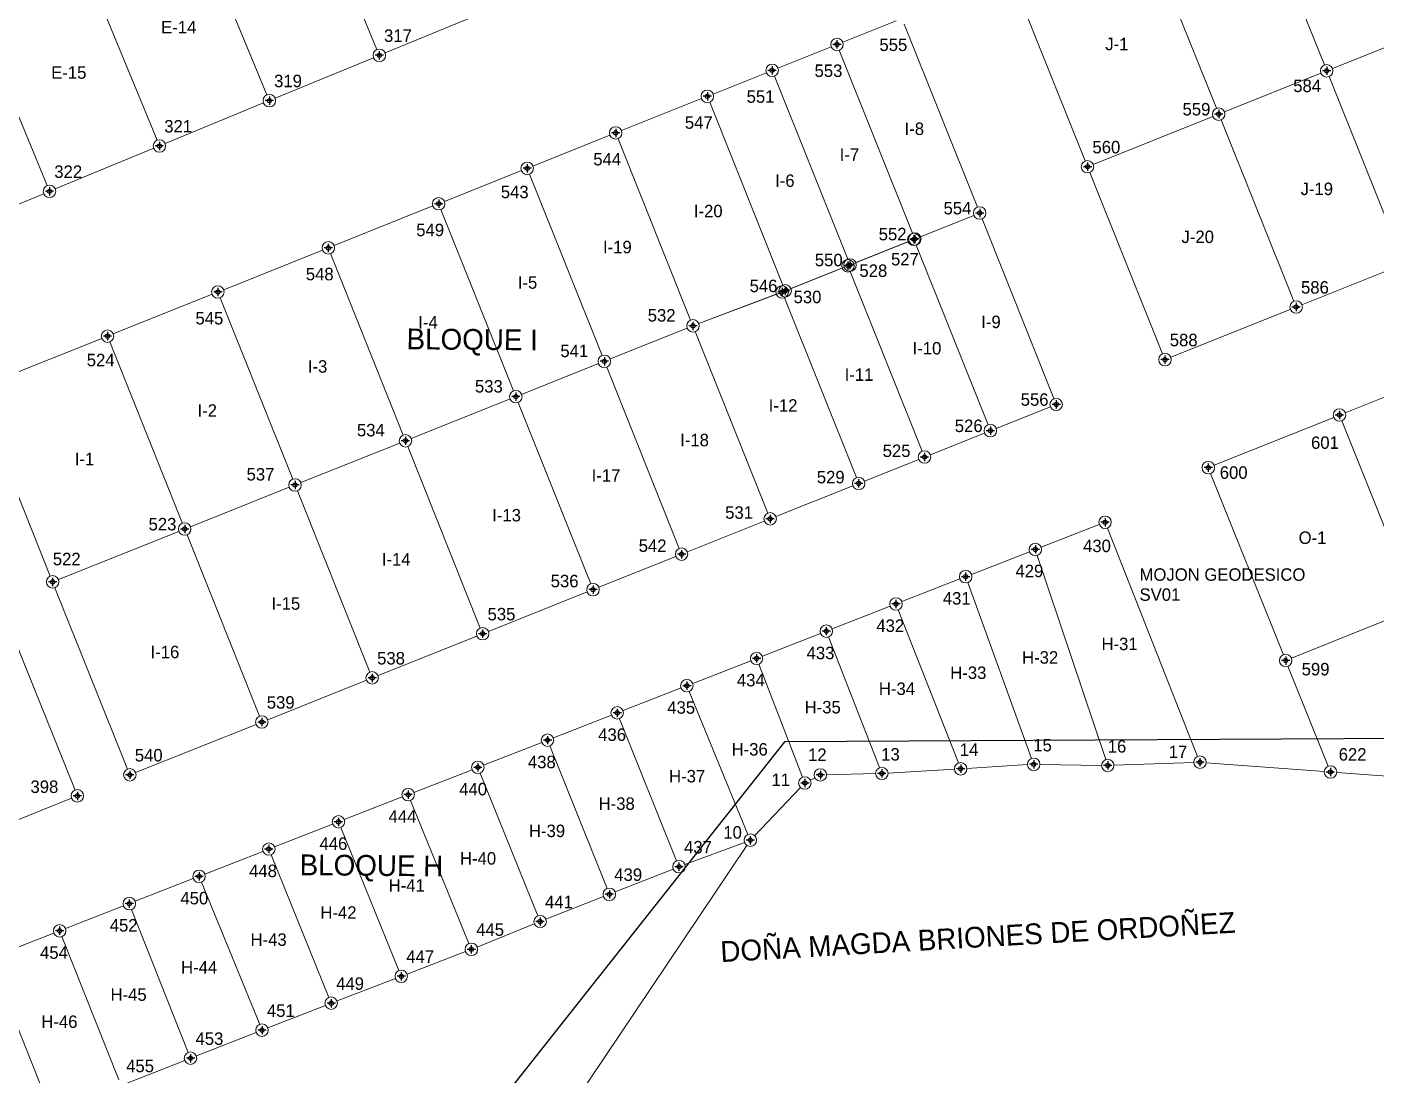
# Model space of a CAD drawing. Header units: millimetres. Extents: x 612074 to 614541, y 1316471 to 1317841.
# Drawn here: x 612917.2 to 613079.4, y 1317313.5 to 1317439.6 of the extents above; entities that cross this region are included whole.
import ezdxf
from ezdxf.enums import TextEntityAlignment as Align

# ---------------------------------------------------------------- set-up
doc = ezdxf.new("R2010")
doc.units = ezdxf.units.MM
doc.layers.add('CAPA ROJA', color=1, linetype='Continuous')
doc.styles.add('Styledgn003', font='dgn003.shx')

msp = doc.modelspace()

# ---------------------------------------------------------------- linework, layer by layer
at = {"layer": 'CAPA ROJA', "color": 1, "linetype": 'Continuous', "lineweight": 13}
for p, q in [((612959.27, 1317436.84), (612950.31, 1317458.56)), ((612950.31, 1317458.56), (612959.27, 1317436.84)), ((613064.47, 1317456.78), (613073.21, 1317434.98)), ((613073.21, 1317434.98), (613064.47, 1317456.78)), ((612946.05, 1317431.39), (612937.09, 1317453.11)), ((612937.09, 1317453.11), (612946.05, 1317431.39)), ((613051.47, 1317451.57), (613060.22, 1317429.77)), ((613060.22, 1317429.77), (613051.47, 1317451.57)), ((612932.84, 1317425.93), (612923.88, 1317447.66)), ((612923.88, 1317447.66), (612932.84, 1317425.93)), ((613044.45, 1317423.44), (613035.7, 1317445.24)), ((612919.62, 1317420.48), (612910.66, 1317442.2)), ((612910.66, 1317442.2), (612919.62, 1317420.48)), ((612972.08, 1317441.31), (612960.25, 1317436.43)), ((613021.7, 1317440.29), (613015.3, 1317437.73)), ((613031.48, 1317417.86), (613022.68, 1317439.87)), ((613085.79, 1317439.21), (613074.19, 1317434.56)), ((613085.79, 1317439.21), (613074.19, 1317434.56)), ((612958.86, 1317435.86), (612947.03, 1317430.98)), ((613013.91, 1317437.17), (613007.5, 1317434.61)), ((613023.68, 1317414.75), (613014.88, 1317436.76)), ((613014.88, 1317436.76), (613023.68, 1317414.75)), ((613006.11, 1317434.05), (612999.7, 1317431.49)), ((613072.8, 1317434), (613061.2, 1317429.35)), ((613072.8, 1317434), (613061.2, 1317429.35)), ((613015.89, 1317411.63), (613007.08, 1317433.64)), ((613007.08, 1317433.64), (613015.89, 1317411.63)), ((613073.77, 1317433.59), (613082.52, 1317411.78)), ((613082.52, 1317411.78), (613073.77, 1317433.59)), ((612998.31, 1317430.94), (612988.69, 1317427.09)), ((612945.65, 1317430.41), (612933.82, 1317425.53)), ((613008.09, 1317408.51), (612999.29, 1317430.52)), ((612999.29, 1317430.52), (613008.09, 1317408.51)), ((613059.81, 1317428.79), (613045.42, 1317423.02)), ((613045.42, 1317423.02), (613059.81, 1317428.79)), ((613060.78, 1317428.37), (613069.53, 1317406.57)), ((613060.78, 1317428.37), (613069.53, 1317406.57)), ((612987.3, 1317426.53), (612978.04, 1317422.83)), ((612997, 1317404.3), (612988.27, 1317426.11)), ((612988.27, 1317426.11), (612997, 1317404.3)), ((612932.43, 1317424.96), (612920.6, 1317420.08)), ((612976.65, 1317422.27), (612967.4, 1317418.57)), ((612977.62, 1317421.85), (612986.35, 1317400.04)), ((612986.35, 1317400.04), (612977.62, 1317421.85)), ((613053.76, 1317400.24), (613045.01, 1317422.04)), ((612919.21, 1317419.5), (612904.79, 1317413.56)), ((612966, 1317418.02), (612954.12, 1317413.26)), ((612975.7, 1317395.78), (612966.98, 1317417.6)), ((612966.98, 1317417.6), (612975.7, 1317395.78)), ((613031.06, 1317416.89), (613024.54, 1317414.28)), ((613024.66, 1317414.33), (613031.06, 1317416.89)), ((613040.69, 1317394.85), (613032.04, 1317416.47)), ((613023.14, 1317413.72), (613016.62, 1317411.11)), ((613016.86, 1317411.21), (613023.27, 1317413.77)), ((613032.77, 1317391.68), (613024.12, 1317413.3)), ((613024.12, 1317413.3), (613032.77, 1317391.68)), ((612952.73, 1317412.71), (612940.85, 1317407.95)), ((612962.43, 1317390.47), (612953.7, 1317412.29)), ((612953.7, 1317412.29), (612962.43, 1317390.47)), ((613015.22, 1317410.55), (613008.69, 1317407.95)), ((613009.06, 1317408.09), (613015.47, 1317410.65)), ((613016.2, 1317410.14), (613024.85, 1317388.52)), ((613024.85, 1317388.52), (613016.2, 1317410.14)), ((613070.51, 1317406.15), (613082.11, 1317410.8)), ((612939.45, 1317407.4), (612927.57, 1317402.64)), ((612949.15, 1317385.16), (612940.43, 1317406.98)), ((612940.43, 1317406.98), (612949.15, 1317385.16)), ((612997.98, 1317403.87), (613007.67, 1317407.55)), ((613007.3, 1317407.4), (612997.98, 1317403.87)), ((613008.28, 1317406.97), (613016.93, 1317385.35)), ((613016.93, 1317385.35), (613008.28, 1317406.97)), ((613069.11, 1317405.59), (613054.73, 1317399.82)), ((612996.58, 1317403.32), (612987.33, 1317399.62)), ((612987.33, 1317399.62), (612996.58, 1317403.32)), ((612926.18, 1317402.09), (612911.7, 1317396.3)), ((612935.88, 1317379.85), (612927.15, 1317401.67)), ((612927.15, 1317401.67), (612935.88, 1317379.85)), ((612997.55, 1317402.91), (613006.28, 1317381.09)), ((613006.28, 1317381.09), (612997.55, 1317402.91)), ((612985.93, 1317399.07), (612976.68, 1317395.36)), ((612976.68, 1317395.36), (612985.93, 1317399.07)), ((612995.63, 1317376.83), (612986.91, 1317398.65)), ((612986.91, 1317398.65), (612995.63, 1317376.83)), ((613075.72, 1317393.16), (613087.32, 1317397.81)), ((612911.28, 1317395.32), (612920, 1317373.5)), ((612975.29, 1317394.81), (612963.4, 1317390.05)), ((612963.4, 1317390.05), (612975.29, 1317394.81)), ((612984.99, 1317372.57), (612976.26, 1317394.39)), ((612976.26, 1317394.39), (612984.99, 1317372.57)), ((613033.74, 1317391.27), (613040.27, 1317393.88)), ((613059.94, 1317386.83), (613074.33, 1317392.6)), ((613075.3, 1317392.18), (613084.05, 1317370.38)), ((613084.05, 1317370.38), (613075.3, 1317392.18)), ((613025.82, 1317388.1), (613032.35, 1317390.71)), ((612962.01, 1317389.5), (612950.13, 1317384.75)), ((612950.13, 1317384.75), (612962.01, 1317389.5)), ((612962.99, 1317389.08), (612971.71, 1317367.26)), ((612971.71, 1317367.26), (612962.99, 1317389.08)), ((613017.9, 1317384.93), (613024.43, 1317387.54)), ((613068.28, 1317364.05), (613059.53, 1317385.86)), ((612948.74, 1317384.19), (612936.85, 1317379.44)), ((612936.85, 1317379.44), (612948.74, 1317384.19)), ((612949.71, 1317383.77), (612958.44, 1317361.95)), ((612958.44, 1317361.95), (612949.71, 1317383.77)), ((613007.25, 1317380.67), (613016.51, 1317384.37)), ((612920.98, 1317373.09), (612935.46, 1317378.88)), ((612935.46, 1317378.88), (612920.98, 1317373.09)), ((612996.61, 1317376.41), (613005.86, 1317380.11)), ((613046.14, 1317379.71), (613039.15, 1317376.98)), ((613057.97, 1317351.82), (613047.11, 1317379.28)), ((612936.44, 1317378.46), (612945.16, 1317356.65)), ((612945.16, 1317356.65), (612936.44, 1317378.46)), ((612985.96, 1317372.16), (612995.21, 1317375.86)), ((613037.76, 1317376.43), (613030.77, 1317373.7)), ((613038.69, 1317375.99), (613046.92, 1317351.44)), ((613046.92, 1317351.44), (613038.69, 1317375.99)), ((613029.38, 1317373.16), (613022.39, 1317370.43)), ((613030.33, 1317372.72), (613038, 1317351.58)), ((613038, 1317351.58), (613030.33, 1317372.72)), ((612920.56, 1317372.11), (612929.29, 1317350.3)), ((612972.69, 1317366.85), (612984.57, 1317371.6)), ((612922.97, 1317347.77), (612914.3, 1317369.38)), ((613021, 1317369.88), (613014.01, 1317367.15)), ((613021.97, 1317369.45), (613029.2, 1317351.03)), ((613029.2, 1317351.03), (613021.97, 1317369.45)), ((613083.63, 1317369.4), (613069.25, 1317363.63)), ((613069.25, 1317363.63), (613083.63, 1317369.4)), ((612959.41, 1317361.54), (612971.29, 1317366.29)), ((613012.61, 1317366.6), (613005.63, 1317363.87)), ((613013.59, 1317366.18), (613019.72, 1317350.47)), ((613019.72, 1317350.47), (613013.59, 1317366.18)), ((613004.23, 1317363.33), (612997.25, 1317360.6)), ((613005.2, 1317362.9), (613010.47, 1317349.31)), ((613010.47, 1317349.31), (613005.2, 1317362.9)), ((613073.66, 1317350.63), (613068.83, 1317362.66)), ((612946.14, 1317356.23), (612958.02, 1317360.98)), ((612995.85, 1317360.05), (612988.87, 1317357.32)), ((612996.84, 1317359.63), (613003.88, 1317342.43)), ((613003.88, 1317342.43), (612996.84, 1317359.63)), ((612987.47, 1317356.77), (612980.49, 1317354.04)), ((612988.45, 1317356.35), (612995.32, 1317339.24)), ((612995.32, 1317339.24), (612988.45, 1317356.35)), ((612930.26, 1317349.88), (612944.74, 1317355.67)), ((612979.09, 1317353.5), (612972.11, 1317350.77)), ((612980.07, 1317353.08), (612986.95, 1317335.93)), ((612986.95, 1317335.93), (612980.07, 1317353.08)), ((612970.71, 1317350.22), (612963.73, 1317347.49)), ((612971.69, 1317349.8), (612978.62, 1317332.65)), ((612978.62, 1317332.65), (612971.69, 1317349.8)), ((613013.35, 1317349.61), (613019.25, 1317349.75)), ((613013.35, 1317349.61), (613019.25, 1317349.75)), ((613020.74, 1317349.81), (613028.73, 1317350.29)), ((613020.74, 1317349.81), (613028.73, 1317350.29)), ((613030.23, 1317350.38), (613037.51, 1317350.83)), ((613030.23, 1317350.38), (613037.51, 1317350.83)), ((613039.01, 1317350.86), (613046.41, 1317350.74)), ((613039.01, 1317350.86), (613046.41, 1317350.74)), ((613047.91, 1317350.75), (613057.5, 1317351.09)), ((613047.91, 1317350.75), (613057.5, 1317351.09)), ((613073.19, 1317349.99), (613058.99, 1317351.06)), ((613097.02, 1317348.2), (613074.69, 1317349.88)), ((613004.69, 1317342.28), (613010.22, 1317348.07)), ((613004.69, 1317342.28), (613010.22, 1317348.07)), ((613011.41, 1317348.96), (613011.94, 1317349.24)), ((613011.41, 1317348.96), (613011.94, 1317349.24)), ((612906.78, 1317340.46), (612922.56, 1317346.79)), ((612962.33, 1317346.95), (612955.35, 1317344.22)), ((612963.31, 1317346.52), (612970.34, 1317329.31)), ((612970.34, 1317329.31), (612963.31, 1317346.52)), ((612953.95, 1317343.67), (612946.96, 1317340.94)), ((612954.93, 1317343.25), (612961.92, 1317326.07)), ((612961.92, 1317326.07), (612954.93, 1317343.25)), ((612945.57, 1317340.39), (612938.58, 1317337.66)), ((612946.55, 1317339.97), (612953.49, 1317322.83)), ((612953.49, 1317322.83), (612946.55, 1317339.97)), ((612965.67, 1317284.42), (613003.75, 1317341.11)), ((612996.31, 1317338.81), (613003.46, 1317341.48)), ((612937.19, 1317337.12), (612930.2, 1317334.39)), ((612938.17, 1317336.7), (612945.18, 1317319.58)), ((612945.18, 1317319.58), (612938.17, 1317336.7)), ((612987.93, 1317335.51), (612994.91, 1317338.27)), ((612928.81, 1317333.84), (612921.82, 1317331.11)), ((612929.78, 1317333.42), (612936.58, 1317316.22)), ((612936.58, 1317316.22), (612929.78, 1317333.42)), ((612979.59, 1317332.23), (612986.53, 1317334.96)), ((612920.43, 1317330.56), (612913.44, 1317327.83)), ((612971.32, 1317328.89), (612978.2, 1317331.67)), ((612921.4, 1317330.14), (612928.25, 1317312.92)), ((612928.25, 1317312.92), (612921.4, 1317330.14)), ((612962.9, 1317325.64), (612969.92, 1317328.34)), ((612913.02, 1317326.87), (612919.87, 1317309.68)), ((612919.87, 1317309.68), (612913.02, 1317326.87)), ((612954.48, 1317322.4), (612961.5, 1317325.1)), ((612946.16, 1317319.16), (612953.08, 1317321.86)), ((612937.56, 1317315.79), (612944.76, 1317318.61)), ((612929.23, 1317312.5), (612936.16, 1317315.24))]:
    msp.add_line(p, q, dxfattribs=at)
at = {"layer": 'CAPA ROJA', "color": 0, "linetype": 'ByBlock', "lineweight": -2}
for p, q in [((613015.1, 1317437.45), (613014.1, 1317437.45)), ((613015.1, 1317437.45), (613014.1, 1317437.45)), ((613014.6, 1317437.95), (613014.6, 1317436.95)), ((613014.6, 1317437.95), (613014.6, 1317436.95)), ((612960.06, 1317436.15), (612959.06, 1317436.15)), ((612960.06, 1317436.15), (612959.06, 1317436.15)), ((612959.56, 1317436.65), (612959.56, 1317435.65)), ((612959.56, 1317436.65), (612959.56, 1317435.65)), ((613007.3, 1317434.33), (613006.3, 1317434.33)), ((613007.3, 1317434.33), (613006.3, 1317434.33)), ((613006.8, 1317434.83), (613006.8, 1317433.83)), ((613006.8, 1317434.83), (613006.8, 1317433.83)), ((613073.99, 1317434.28), (613072.99, 1317434.28)), ((613073.99, 1317434.28), (613072.99, 1317434.28)), ((613073.99, 1317434.28), (613072.99, 1317434.28)), ((613073.99, 1317434.28), (613072.99, 1317434.28)), ((613073.49, 1317434.78), (613073.49, 1317433.78)), ((613073.49, 1317434.78), (613073.49, 1317433.78)), ((613073.49, 1317434.78), (613073.49, 1317433.78)), ((613073.49, 1317434.78), (613073.49, 1317433.78)), ((612946.34, 1317431.19), (612946.34, 1317430.19)), ((612946.34, 1317431.19), (612946.34, 1317430.19)), ((612999.51, 1317431.21), (612998.51, 1317431.21)), ((612999.51, 1317431.21), (612998.51, 1317431.21)), ((612999.01, 1317431.71), (612999.01, 1317430.71)), ((612999.01, 1317431.71), (612999.01, 1317430.71)), ((612946.84, 1317430.69), (612945.84, 1317430.69)), ((612946.84, 1317430.69), (612945.84, 1317430.69)), ((613060.5, 1317429.57), (613060.5, 1317428.57)), ((613060.5, 1317429.57), (613060.5, 1317428.57)), ((613060.5, 1317429.57), (613060.5, 1317428.57)), ((613060.5, 1317429.57), (613060.5, 1317428.57)), ((613061, 1317429.07), (613060, 1317429.07)), ((613061, 1317429.07), (613060, 1317429.07)), ((613061, 1317429.07), (613060, 1317429.07)), ((613061, 1317429.07), (613060, 1317429.07)), ((612988.49, 1317426.81), (612987.49, 1317426.81)), ((612988.49, 1317426.81), (612987.49, 1317426.81)), ((612987.99, 1317427.31), (612987.99, 1317426.31)), ((612987.99, 1317427.31), (612987.99, 1317426.31)), ((612933.62, 1317425.24), (612932.62, 1317425.24)), ((612933.62, 1317425.24), (612932.62, 1317425.24)), ((612933.12, 1317425.74), (612933.12, 1317424.74)), ((612933.12, 1317425.74), (612933.12, 1317424.74)), ((612977.35, 1317423.05), (612977.35, 1317422.05)), ((612977.35, 1317423.05), (612977.35, 1317422.05)), ((613045.23, 1317422.74), (613044.23, 1317422.74)), ((613045.23, 1317422.74), (613044.23, 1317422.74)), ((613044.73, 1317423.24), (613044.73, 1317422.24)), ((613044.73, 1317423.24), (613044.73, 1317422.24)), ((612977.85, 1317422.55), (612976.85, 1317422.55)), ((612977.85, 1317422.55), (612976.85, 1317422.55)), ((612920.4, 1317419.79), (612919.4, 1317419.79)), ((612920.4, 1317419.79), (612919.4, 1317419.79)), ((612919.9, 1317420.29), (612919.9, 1317419.29)), ((612919.9, 1317420.29), (612919.9, 1317419.29)), ((612967.2, 1317418.29), (612966.2, 1317418.29)), ((612967.2, 1317418.29), (612966.2, 1317418.29)), ((612966.7, 1317418.79), (612966.7, 1317417.79)), ((612966.7, 1317418.79), (612966.7, 1317417.79)), ((613032.26, 1317417.17), (613031.26, 1317417.17)), ((613032.26, 1317417.17), (613031.26, 1317417.17)), ((613031.76, 1317417.67), (613031.76, 1317416.67)), ((613031.76, 1317417.67), (613031.76, 1317416.67)), ((613023.96, 1317414.55), (613023.96, 1317413.55)), ((613023.96, 1317414.55), (613023.96, 1317413.55)), ((612953.93, 1317412.98), (612952.93, 1317412.98)), ((612953.93, 1317412.98), (612952.93, 1317412.98)), ((612953.43, 1317413.48), (612953.43, 1317412.48)), ((612953.43, 1317413.48), (612953.43, 1317412.48)), ((613024.34, 1317414), (613023.34, 1317414)), ((613024.34, 1317414), (613023.34, 1317414)), ((613024.46, 1317414.05), (613023.46, 1317414.05)), ((613024.46, 1317414.05), (613023.46, 1317414.05)), ((613023.84, 1317414.5), (613023.84, 1317413.5)), ((613023.84, 1317414.5), (613023.84, 1317413.5)), ((613015.92, 1317411.33), (613015.92, 1317410.33)), ((613015.92, 1317411.33), (613015.92, 1317410.33)), ((613016.16, 1317411.43), (613016.16, 1317410.43)), ((613016.16, 1317411.43), (613016.16, 1317410.43)), ((613016.42, 1317410.83), (613015.42, 1317410.83)), ((613016.42, 1317410.83), (613015.42, 1317410.83)), ((613016.66, 1317410.93), (613015.66, 1317410.93)), ((613016.66, 1317410.93), (613015.66, 1317410.93)), ((612940.15, 1317408.18), (612940.15, 1317407.18)), ((612940.15, 1317408.18), (612940.15, 1317407.18)), ((613008, 1317408.17), (613008, 1317407.17)), ((613008, 1317408.17), (613008, 1317407.17)), ((613008.37, 1317408.31), (613008.37, 1317407.31)), ((613008.37, 1317408.31), (613008.37, 1317407.31)), ((612940.65, 1317407.68), (612939.65, 1317407.68)), ((612940.65, 1317407.68), (612939.65, 1317407.68)), ((613008.5, 1317407.67), (613007.5, 1317407.67)), ((613008.5, 1317407.67), (613007.5, 1317407.67)), ((613008.87, 1317407.81), (613007.87, 1317407.81)), ((613008.87, 1317407.81), (613007.87, 1317407.81)), ((613070.31, 1317405.87), (613069.31, 1317405.87)), ((613070.31, 1317405.87), (613069.31, 1317405.87)), ((613069.81, 1317406.37), (613069.81, 1317405.37)), ((613069.81, 1317406.37), (613069.81, 1317405.37)), ((612997.78, 1317403.6), (612996.78, 1317403.6)), ((612997.78, 1317403.6), (612996.78, 1317403.6)), ((612997.78, 1317403.6), (612996.78, 1317403.6)), ((612997.78, 1317403.6), (612996.78, 1317403.6)), ((612997.28, 1317404.1), (612997.28, 1317403.1)), ((612997.28, 1317404.1), (612997.28, 1317403.1)), ((612997.28, 1317404.1), (612997.28, 1317403.1)), ((612997.28, 1317404.1), (612997.28, 1317403.1)), ((612927.37, 1317402.37), (612926.38, 1317402.37)), ((612927.37, 1317402.37), (612926.38, 1317402.37)), ((612926.88, 1317402.87), (612926.88, 1317401.87)), ((612926.88, 1317402.87), (612926.88, 1317401.87)), ((613054.04, 1317400.04), (613054.04, 1317399.04)), ((612987.13, 1317399.34), (612986.13, 1317399.34)), ((612987.13, 1317399.34), (612986.13, 1317399.34)), ((612987.13, 1317399.34), (612986.13, 1317399.34)), ((612987.13, 1317399.34), (612986.13, 1317399.34)), ((612986.63, 1317399.84), (612986.63, 1317398.84)), ((612986.63, 1317399.84), (612986.63, 1317398.84)), ((612986.63, 1317399.84), (612986.63, 1317398.84)), ((612986.63, 1317399.84), (612986.63, 1317398.84)), ((613054.54, 1317399.54), (613053.54, 1317399.54)), ((612976.48, 1317395.09), (612975.48, 1317395.09)), ((612976.48, 1317395.09), (612975.48, 1317395.09)), ((612976.48, 1317395.09), (612975.48, 1317395.09)), ((612976.48, 1317395.09), (612975.48, 1317395.09)), ((612975.98, 1317395.59), (612975.98, 1317394.59)), ((612975.98, 1317395.59), (612975.98, 1317394.59)), ((612975.98, 1317395.59), (612975.98, 1317394.59)), ((612975.98, 1317395.59), (612975.98, 1317394.59)), ((613041.46, 1317394.15), (613040.46, 1317394.15)), ((613040.96, 1317394.65), (613040.96, 1317393.65)), ((613075.52, 1317392.88), (613074.52, 1317392.88)), ((613075.52, 1317392.88), (613074.52, 1317392.88)), ((613075.02, 1317393.38), (613075.02, 1317392.38)), ((613075.02, 1317393.38), (613075.02, 1317392.38)), ((612962.71, 1317390.28), (612962.71, 1317389.28)), ((612962.71, 1317390.28), (612962.71, 1317389.28)), ((612962.71, 1317390.28), (612962.71, 1317389.28)), ((612962.71, 1317390.28), (612962.71, 1317389.28)), ((613033.54, 1317390.99), (613032.54, 1317390.99)), ((613033.54, 1317390.99), (613032.54, 1317390.99)), ((613033.04, 1317391.49), (613033.04, 1317390.49)), ((613033.04, 1317391.49), (613033.04, 1317390.49)), ((612963.21, 1317389.78), (612962.21, 1317389.78)), ((612963.21, 1317389.78), (612962.21, 1317389.78)), ((612963.21, 1317389.78), (612962.21, 1317389.78)), ((612963.21, 1317389.78), (612962.21, 1317389.78)), ((613025.62, 1317387.82), (613024.62, 1317387.82)), ((613025.62, 1317387.82), (613024.62, 1317387.82)), ((613025.12, 1317388.32), (613025.12, 1317387.32)), ((613025.12, 1317388.32), (613025.12, 1317387.32)), ((613059.25, 1317387.05), (613059.25, 1317386.05)), ((613059.75, 1317386.55), (613058.75, 1317386.55)), ((612949.93, 1317384.47), (612948.93, 1317384.47)), ((612949.93, 1317384.47), (612948.93, 1317384.47)), ((612949.93, 1317384.47), (612948.93, 1317384.47)), ((612949.93, 1317384.47), (612948.93, 1317384.47)), ((612949.43, 1317384.97), (612949.43, 1317383.97)), ((612949.43, 1317384.97), (612949.43, 1317383.97)), ((612949.43, 1317384.97), (612949.43, 1317383.97)), ((612949.43, 1317384.97), (612949.43, 1317383.97)), ((613017.7, 1317384.65), (613016.7, 1317384.65)), ((613017.7, 1317384.65), (613016.7, 1317384.65)), ((613017.2, 1317385.15), (613017.2, 1317384.15)), ((613017.2, 1317385.15), (613017.2, 1317384.15)), ((613006.56, 1317380.89), (613006.56, 1317379.89)), ((613006.56, 1317380.89), (613006.56, 1317379.89)), ((613046.84, 1317380.48), (613046.84, 1317379.48)), ((612936.66, 1317379.16), (612935.66, 1317379.16)), ((612936.66, 1317379.16), (612935.66, 1317379.16)), ((612936.66, 1317379.16), (612935.66, 1317379.16)), ((612936.66, 1317379.16), (612935.66, 1317379.16)), ((612936.16, 1317379.66), (612936.16, 1317378.66)), ((612936.16, 1317379.66), (612936.16, 1317378.66)), ((612936.16, 1317379.66), (612936.16, 1317378.66)), ((612936.16, 1317379.66), (612936.16, 1317378.66)), ((613007.06, 1317380.39), (613006.06, 1317380.39)), ((613007.06, 1317380.39), (613006.06, 1317380.39)), ((613047.34, 1317379.98), (613046.34, 1317379.98)), ((612996.41, 1317376.14), (612995.41, 1317376.14)), ((612996.41, 1317376.14), (612995.41, 1317376.14)), ((612995.91, 1317376.64), (612995.91, 1317375.64)), ((612995.91, 1317376.64), (612995.91, 1317375.64)), ((613038.96, 1317376.71), (613037.96, 1317376.71)), ((613038.96, 1317376.71), (613037.96, 1317376.71)), ((613038.46, 1317377.21), (613038.46, 1317376.21)), ((613038.46, 1317377.21), (613038.46, 1317376.21)), ((612920.78, 1317372.81), (612919.78, 1317372.81)), ((612920.78, 1317372.81), (612919.78, 1317372.81)), ((612920.28, 1317373.31), (612920.28, 1317372.31)), ((612920.28, 1317373.31), (612920.28, 1317372.31)), ((612985.26, 1317372.38), (612985.26, 1317371.38)), ((612985.26, 1317372.38), (612985.26, 1317371.38)), ((613030.57, 1317373.43), (613029.57, 1317373.43)), ((613030.57, 1317373.43), (613029.57, 1317373.43)), ((613030.07, 1317373.93), (613030.07, 1317372.93)), ((613030.07, 1317373.93), (613030.07, 1317372.93)), ((612985.76, 1317371.88), (612984.76, 1317371.88)), ((612985.76, 1317371.88), (612984.76, 1317371.88)), ((613022.19, 1317370.15), (613021.19, 1317370.15)), ((613022.19, 1317370.15), (613021.19, 1317370.15)), ((613021.69, 1317370.65), (613021.69, 1317369.65)), ((613021.69, 1317370.65), (613021.69, 1317369.65)), ((612972.49, 1317366.57), (612971.49, 1317366.57)), ((612972.49, 1317366.57), (612971.49, 1317366.57)), ((612971.99, 1317367.07), (612971.99, 1317366.07)), ((612971.99, 1317367.07), (612971.99, 1317366.07)), ((613013.81, 1317366.88), (613012.81, 1317366.88)), ((613013.81, 1317366.88), (613012.81, 1317366.88)), ((613013.31, 1317367.38), (613013.31, 1317366.38)), ((613013.31, 1317367.38), (613013.31, 1317366.38)), ((613005.43, 1317363.6), (613004.43, 1317363.6)), ((613005.43, 1317363.6), (613004.43, 1317363.6)), ((613004.93, 1317364.1), (613004.93, 1317363.1)), ((613004.93, 1317364.1), (613004.93, 1317363.1)), ((613069.06, 1317363.35), (613068.06, 1317363.35)), ((613069.06, 1317363.35), (613068.06, 1317363.35)), ((613068.56, 1317363.85), (613068.56, 1317362.85)), ((613068.56, 1317363.85), (613068.56, 1317362.85)), ((612959.21, 1317361.26), (612958.21, 1317361.26)), ((612959.21, 1317361.26), (612958.21, 1317361.26)), ((612958.71, 1317361.76), (612958.71, 1317360.76)), ((612958.71, 1317361.76), (612958.71, 1317360.76)), ((612997.05, 1317360.32), (612996.05, 1317360.32)), ((612997.05, 1317360.32), (612996.05, 1317360.32)), ((612996.55, 1317360.82), (612996.55, 1317359.82)), ((612996.55, 1317360.82), (612996.55, 1317359.82)), ((612945.44, 1317356.45), (612945.44, 1317355.45)), ((612945.44, 1317356.45), (612945.44, 1317355.45)), ((612988.67, 1317357.05), (612987.67, 1317357.05)), ((612988.67, 1317357.05), (612987.67, 1317357.05)), ((612988.17, 1317357.55), (612988.17, 1317356.55)), ((612988.17, 1317357.55), (612988.17, 1317356.55)), ((612945.94, 1317355.95), (612944.94, 1317355.95)), ((612945.94, 1317355.95), (612944.94, 1317355.95)), ((612980.29, 1317353.77), (612979.29, 1317353.77)), ((612980.29, 1317353.77), (612979.29, 1317353.77)), ((612979.79, 1317354.27), (612979.79, 1317353.27)), ((612979.79, 1317354.27), (612979.79, 1317353.27)), ((613038.26, 1317351.37), (613038.26, 1317350.37)), ((613038.26, 1317351.37), (613038.26, 1317350.37)), ((613038.26, 1317351.37), (613038.26, 1317350.37)), ((613058.25, 1317351.62), (613058.25, 1317350.62)), ((613058.25, 1317351.62), (613058.25, 1317350.62)), ((612929.56, 1317350.1), (612929.56, 1317349.1)), ((612971.91, 1317350.5), (612970.91, 1317350.5)), ((612971.91, 1317350.5), (612970.91, 1317350.5)), ((612971.41, 1317351), (612971.41, 1317350)), ((612971.41, 1317351), (612971.41, 1317350)), ((613012.6, 1317350.09), (613012.6, 1317349.09)), ((613012.6, 1317350.09), (613012.6, 1317349.09)), ((613020.49, 1317349.77), (613019.49, 1317349.77)), ((613020.49, 1317349.77), (613019.49, 1317349.77)), ((613020.49, 1317349.77), (613019.49, 1317349.77)), ((613019.99, 1317350.27), (613019.99, 1317349.27)), ((613019.99, 1317350.27), (613019.99, 1317349.27)), ((613019.99, 1317350.27), (613019.99, 1317349.27)), ((613029.98, 1317350.33), (613028.98, 1317350.33)), ((613029.98, 1317350.33), (613028.98, 1317350.33)), ((613029.98, 1317350.33), (613028.98, 1317350.33)), ((613029.48, 1317350.83), (613029.48, 1317349.83)), ((613029.48, 1317350.83), (613029.48, 1317349.83)), ((613029.48, 1317350.83), (613029.48, 1317349.83)), ((613038.76, 1317350.87), (613037.76, 1317350.87)), ((613038.76, 1317350.87), (613037.76, 1317350.87)), ((613038.76, 1317350.87), (613037.76, 1317350.87)), ((613047.66, 1317350.73), (613046.66, 1317350.73)), ((613047.66, 1317350.73), (613046.66, 1317350.73)), ((613047.66, 1317350.73), (613046.66, 1317350.73)), ((613047.16, 1317351.23), (613047.16, 1317350.23)), ((613047.16, 1317351.23), (613047.16, 1317350.23)), ((613047.16, 1317351.23), (613047.16, 1317350.23)), ((613058.75, 1317351.12), (613057.75, 1317351.12)), ((613058.75, 1317351.12), (613057.75, 1317351.12)), ((613074.44, 1317349.94), (613073.44, 1317349.94)), ((613073.94, 1317350.44), (613073.94, 1317349.44)), ((612930.06, 1317349.6), (612929.06, 1317349.6)), ((613011.24, 1317348.61), (613010.24, 1317348.61)), ((613011.24, 1317348.61), (613010.24, 1317348.61)), ((613011.24, 1317348.61), (613010.24, 1317348.61)), ((613010.74, 1317349.11), (613010.74, 1317348.11)), ((613010.74, 1317349.11), (613010.74, 1317348.11)), ((613010.74, 1317349.11), (613010.74, 1317348.11)), ((613013.1, 1317349.59), (613012.1, 1317349.59)), ((613013.1, 1317349.59), (613012.1, 1317349.59)), ((612923.75, 1317347.07), (612922.75, 1317347.07)), ((612923.25, 1317347.57), (612923.25, 1317346.57)), ((612963.53, 1317347.22), (612962.53, 1317347.22)), ((612963.53, 1317347.22), (612962.53, 1317347.22)), ((612963.03, 1317347.72), (612963.03, 1317346.72)), ((612963.03, 1317347.72), (612963.03, 1317346.72)), ((612955.15, 1317343.94), (612954.15, 1317343.94)), ((612955.15, 1317343.94), (612954.15, 1317343.94)), ((612954.65, 1317344.44), (612954.65, 1317343.44)), ((612954.65, 1317344.44), (612954.65, 1317343.44)), ((613004.67, 1317341.74), (613003.67, 1317341.74)), ((613004.67, 1317341.74), (613003.67, 1317341.74)), ((613004.67, 1317341.74), (613003.67, 1317341.74)), ((613004.17, 1317342.24), (613004.17, 1317341.24)), ((613004.17, 1317342.24), (613004.17, 1317341.24)), ((613004.17, 1317342.24), (613004.17, 1317341.24)), ((612946.77, 1317340.67), (612945.77, 1317340.67)), ((612946.77, 1317340.67), (612945.77, 1317340.67)), ((612946.27, 1317341.17), (612946.27, 1317340.17)), ((612946.27, 1317341.17), (612946.27, 1317340.17)), ((612996.1, 1317338.55), (612995.1, 1317338.55)), ((612996.1, 1317338.55), (612995.1, 1317338.55)), ((612995.6, 1317339.05), (612995.6, 1317338.05)), ((612995.6, 1317339.05), (612995.6, 1317338.05)), ((612938.39, 1317337.39), (612937.39, 1317337.39)), ((612938.39, 1317337.39), (612937.39, 1317337.39)), ((612937.89, 1317337.89), (612937.89, 1317336.89)), ((612937.89, 1317337.89), (612937.89, 1317336.89)), ((612987.73, 1317335.23), (612986.73, 1317335.23)), ((612987.73, 1317335.23), (612986.73, 1317335.23)), ((612987.23, 1317335.73), (612987.23, 1317334.73)), ((612987.23, 1317335.73), (612987.23, 1317334.73)), ((612930, 1317334.11), (612929, 1317334.11)), ((612930, 1317334.11), (612929, 1317334.11)), ((612929.5, 1317334.61), (612929.5, 1317333.61)), ((612929.5, 1317334.61), (612929.5, 1317333.61)), ((612979.4, 1317331.95), (612978.4, 1317331.95)), ((612979.4, 1317331.95), (612978.4, 1317331.95)), ((612978.9, 1317332.45), (612978.9, 1317331.45)), ((612978.9, 1317332.45), (612978.9, 1317331.45)), ((612921.62, 1317330.84), (612920.62, 1317330.84)), ((612921.62, 1317330.84), (612920.62, 1317330.84)), ((612921.12, 1317331.34), (612921.12, 1317330.34)), ((612921.12, 1317331.34), (612921.12, 1317330.34)), ((612971.12, 1317328.61), (612970.12, 1317328.61)), ((612971.12, 1317328.61), (612970.12, 1317328.61)), ((612970.62, 1317329.11), (612970.62, 1317328.11)), ((612970.62, 1317329.11), (612970.62, 1317328.11)), ((612962.7, 1317325.37), (612961.7, 1317325.37)), ((612962.7, 1317325.37), (612961.7, 1317325.37)), ((612962.2, 1317325.87), (612962.2, 1317324.87)), ((612962.2, 1317325.87), (612962.2, 1317324.87)), ((612954.28, 1317322.13), (612953.28, 1317322.13)), ((612954.28, 1317322.13), (612953.28, 1317322.13)), ((612953.78, 1317322.63), (612953.78, 1317321.63)), ((612953.78, 1317322.63), (612953.78, 1317321.63)), ((612945.96, 1317318.89), (612944.96, 1317318.89)), ((612945.96, 1317318.89), (612944.96, 1317318.89)), ((612945.46, 1317319.39), (612945.46, 1317318.39)), ((612945.46, 1317319.39), (612945.46, 1317318.39)), ((612936.86, 1317316.02), (612936.86, 1317315.02)), ((612936.86, 1317316.02), (612936.86, 1317315.02)), ((612937.36, 1317315.52), (612936.36, 1317315.52)), ((612937.36, 1317315.52), (612936.36, 1317315.52))]:
    msp.add_line(p, q, dxfattribs=at)
at = {"layer": 'CAPA ROJA', "color": 1, "linetype": 'Continuous'}
for p, q in [((613008.27, 1317353.56), (612970.11, 1317305.32)), ((613083.21, 1317353.98), (613008.27, 1317353.56))]:
    msp.add_line(p, q, dxfattribs=at)
at = {"layer": 'CAPA ROJA', "color": 1, "linetype": 'Continuous', "lineweight": 13}
for centre in [(613014.6, 1317437.45), (613014.6, 1317437.45), (612959.56, 1317436.15), (612959.56, 1317436.15), (613006.8, 1317434.33), (613006.8, 1317434.33), (613073.49, 1317434.28), (613073.49, 1317434.28), (613073.49, 1317434.28), (613073.49, 1317434.28), (612946.34, 1317430.69), (612946.34, 1317430.69), (612999.01, 1317431.21), (612999.01, 1317431.21), (613060.5, 1317429.07), (613060.5, 1317429.07), (613060.5, 1317429.07), (613060.5, 1317429.07), (612987.99, 1317426.81), (612987.99, 1317426.81), (612933.12, 1317425.24), (612933.12, 1317425.24), (612977.35, 1317422.55), (612977.35, 1317422.55), (613044.73, 1317422.74), (613044.73, 1317422.74), (612919.9, 1317419.79), (612919.9, 1317419.79), (612966.7, 1317418.29), (612966.7, 1317418.29), (613031.76, 1317417.17), (613031.76, 1317417.17), (613023.84, 1317414), (613023.84, 1317414), (613023.96, 1317414.05), (613023.96, 1317414.05), (612953.43, 1317412.98), (612953.43, 1317412.98), (613015.92, 1317410.83), (613015.92, 1317410.83), (613016.16, 1317410.93), (613016.16, 1317410.93), (612940.15, 1317407.68), (612940.15, 1317407.68), (613008, 1317407.67), (613008, 1317407.67), (613008.37, 1317407.81), (613008.37, 1317407.81), (613069.81, 1317405.87), (613069.81, 1317405.87), (612997.28, 1317403.6), (612997.28, 1317403.6), (612997.28, 1317403.6), (612997.28, 1317403.6), (612926.88, 1317402.37), (612926.88, 1317402.37), (612986.63, 1317399.34), (612986.63, 1317399.34), (612986.63, 1317399.34), (612986.63, 1317399.34), (613054.04, 1317399.54), (612975.98, 1317395.09), (612975.98, 1317395.09), (612975.98, 1317395.09), (612975.98, 1317395.09), (613040.96, 1317394.15), (613075.02, 1317392.88), (613075.02, 1317392.88), (612962.71, 1317389.78), (612962.71, 1317389.78), (612962.71, 1317389.78), (612962.71, 1317389.78), (613033.04, 1317390.99), (613033.04, 1317390.99), (613025.12, 1317387.82), (613025.12, 1317387.82), (613059.25, 1317386.55), (613017.2, 1317384.65), (613017.2, 1317384.65), (612949.43, 1317384.47), (612949.43, 1317384.47), (612949.43, 1317384.47), (612949.43, 1317384.47), (613006.56, 1317380.39), (613006.56, 1317380.39), (613046.84, 1317379.98), (612936.16, 1317379.16), (612936.16, 1317379.16), (612936.16, 1317379.16), (612936.16, 1317379.16), (613038.46, 1317376.71), (613038.46, 1317376.71), (612995.91, 1317376.14), (612995.91, 1317376.14), (613030.07, 1317373.43), (613030.07, 1317373.43), (612920.28, 1317372.81), (612920.28, 1317372.81), (612985.26, 1317371.88), (612985.26, 1317371.88), (613021.69, 1317370.15), (613021.69, 1317370.15), (613013.31, 1317366.88), (613013.31, 1317366.88), (612971.99, 1317366.57), (612971.99, 1317366.57), (613004.93, 1317363.6), (613004.93, 1317363.6), (613068.56, 1317363.35), (613068.56, 1317363.35), (612958.71, 1317361.26), (612958.71, 1317361.26), (612996.55, 1317360.32), (612996.55, 1317360.32), (612988.17, 1317357.05), (612988.17, 1317357.05), (612945.44, 1317355.95), (612945.44, 1317355.95), (612979.79, 1317353.77), (612979.79, 1317353.77), (613038.26, 1317350.87), (613038.26, 1317350.87), (613038.26, 1317350.87), (613047.16, 1317350.73), (613047.16, 1317350.73), (613047.16, 1317350.73), (613058.25, 1317351.12), (613058.25, 1317351.12), (612929.56, 1317349.6), (612971.41, 1317350.5), (612971.41, 1317350.5), (613012.6, 1317349.59), (613012.6, 1317349.59), (613019.99, 1317349.77), (613019.99, 1317349.77), (613019.99, 1317349.77), (613029.48, 1317350.33), (613029.48, 1317350.33), (613029.48, 1317350.33), (613073.94, 1317349.94), (613010.74, 1317348.61), (613010.74, 1317348.61), (613010.74, 1317348.61), (612923.25, 1317347.07), (612963.03, 1317347.22), (612963.03, 1317347.22), (612954.65, 1317343.94), (612954.65, 1317343.94), (613004.17, 1317341.74), (613004.17, 1317341.74), (613004.17, 1317341.74), (612946.27, 1317340.67), (612946.27, 1317340.67), (612995.6, 1317338.55), (612995.6, 1317338.55), (612937.89, 1317337.39), (612937.89, 1317337.39), (612987.23, 1317335.23), (612987.23, 1317335.23), (612929.5, 1317334.11), (612929.5, 1317334.11), (612978.9, 1317331.95), (612978.9, 1317331.95), (612921.12, 1317330.84), (612921.12, 1317330.84), (612970.62, 1317328.61), (612970.62, 1317328.61), (612962.2, 1317325.37), (612962.2, 1317325.37), (612953.78, 1317322.13), (612953.78, 1317322.13), (612945.46, 1317318.89), (612945.46, 1317318.89), (612936.86, 1317315.52), (612936.86, 1317315.52)]:
    msp.add_circle(centre, 0.75, dxfattribs=at)
at = {"layer": 'CAPA ROJA', "color": 0, "linetype": 'ByBlock', "lineweight": -2}
for centre in [(613014.6, 1317437.45), (613014.6, 1317437.45), (612959.56, 1317436.15), (612959.56, 1317436.15), (613006.8, 1317434.33), (613006.8, 1317434.33), (613073.49, 1317434.28), (613073.49, 1317434.28), (613073.49, 1317434.28), (613073.49, 1317434.28), (612946.34, 1317430.69), (612946.34, 1317430.69), (612999.01, 1317431.21), (612999.01, 1317431.21), (613060.5, 1317429.07), (613060.5, 1317429.07), (613060.5, 1317429.07), (613060.5, 1317429.07), (612987.99, 1317426.81), (612987.99, 1317426.81), (612933.12, 1317425.24), (612933.12, 1317425.24), (612977.35, 1317422.55), (612977.35, 1317422.55), (613044.73, 1317422.74), (613044.73, 1317422.74), (612919.9, 1317419.79), (612919.9, 1317419.79), (612966.7, 1317418.29), (612966.7, 1317418.29), (613031.76, 1317417.17), (613031.76, 1317417.17), (612953.43, 1317412.98), (612953.43, 1317412.98), (613023.84, 1317414), (613023.84, 1317414), (613023.96, 1317414.05), (613023.96, 1317414.05), (613015.92, 1317410.83), (613015.92, 1317410.83), (613016.16, 1317410.93), (613016.16, 1317410.93), (613008.37, 1317407.81), (613008.37, 1317407.81), (612940.15, 1317407.68), (612940.15, 1317407.68), (613008, 1317407.67), (613008, 1317407.67), (613069.81, 1317405.87), (613069.81, 1317405.87), (612997.28, 1317403.6), (612997.28, 1317403.6), (612997.28, 1317403.6), (612997.28, 1317403.6), (612926.88, 1317402.37), (612926.88, 1317402.37), (612986.63, 1317399.34), (612986.63, 1317399.34), (612986.63, 1317399.34), (612986.63, 1317399.34), (613054.04, 1317399.54), (612975.98, 1317395.09), (612975.98, 1317395.09), (612975.98, 1317395.09), (612975.98, 1317395.09), (613040.96, 1317394.15), (613075.02, 1317392.88), (613075.02, 1317392.88), (613033.04, 1317390.99), (613033.04, 1317390.99), (612962.71, 1317389.78), (612962.71, 1317389.78), (612962.71, 1317389.78), (612962.71, 1317389.78), (613025.12, 1317387.82), (613025.12, 1317387.82), (613059.25, 1317386.55), (612949.43, 1317384.47), (612949.43, 1317384.47), (612949.43, 1317384.47), (612949.43, 1317384.47), (613017.2, 1317384.65), (613017.2, 1317384.65), (613006.56, 1317380.39), (613006.56, 1317380.39), (612936.16, 1317379.16), (612936.16, 1317379.16), (612936.16, 1317379.16), (612936.16, 1317379.16), (613046.84, 1317379.98), (612995.91, 1317376.14), (612995.91, 1317376.14), (613038.46, 1317376.71), (613038.46, 1317376.71), (612920.28, 1317372.81), (612920.28, 1317372.81), (613030.07, 1317373.43), (613030.07, 1317373.43), (612985.26, 1317371.88), (612985.26, 1317371.88), (613021.69, 1317370.15), (613021.69, 1317370.15), (612971.99, 1317366.57), (612971.99, 1317366.57), (613013.31, 1317366.88), (613013.31, 1317366.88), (613004.93, 1317363.6), (613004.93, 1317363.6), (613068.56, 1317363.35), (613068.56, 1317363.35), (612958.71, 1317361.26), (612958.71, 1317361.26), (612996.55, 1317360.32), (612996.55, 1317360.32), (612945.44, 1317355.95), (612945.44, 1317355.95), (612988.17, 1317357.05), (612988.17, 1317357.05), (612979.79, 1317353.77), (612979.79, 1317353.77), (613058.25, 1317351.12), (613058.25, 1317351.12), (612929.56, 1317349.6), (612971.41, 1317350.5), (612971.41, 1317350.5), (613012.6, 1317349.59), (613012.6, 1317349.59), (613019.99, 1317349.77), (613019.99, 1317349.77), (613019.99, 1317349.77), (613029.48, 1317350.33), (613029.48, 1317350.33), (613029.48, 1317350.33), (613038.26, 1317350.87), (613038.26, 1317350.87), (613038.26, 1317350.87), (613047.16, 1317350.73), (613047.16, 1317350.73), (613047.16, 1317350.73), (613073.94, 1317349.94), (613010.74, 1317348.61), (613010.74, 1317348.61), (613010.74, 1317348.61), (612923.25, 1317347.07), (612963.03, 1317347.22), (612963.03, 1317347.22), (612954.65, 1317343.94), (612954.65, 1317343.94), (613004.17, 1317341.74), (613004.17, 1317341.74), (613004.17, 1317341.74), (612946.27, 1317340.67), (612946.27, 1317340.67), (612995.6, 1317338.55), (612995.6, 1317338.55), (612937.89, 1317337.39), (612937.89, 1317337.39), (612987.23, 1317335.23), (612987.23, 1317335.23), (612929.5, 1317334.11), (612929.5, 1317334.11), (612978.9, 1317331.95), (612978.9, 1317331.95), (612921.12, 1317330.84), (612921.12, 1317330.84), (612970.62, 1317328.61), (612970.62, 1317328.61), (612962.2, 1317325.37), (612962.2, 1317325.37), (612953.78, 1317322.13), (612953.78, 1317322.13), (612945.46, 1317318.89), (612945.46, 1317318.89), (612936.86, 1317315.52), (612936.86, 1317315.52)]:
    msp.add_ellipse(centre, major_axis=(0, 0.25), ratio=0.999881, start_param=-1.57079, end_param=4.712395, dxfattribs=at)

# ---------------------------------------------------------------- texts
at = {"layer": 'CAPA ROJA', "color": 1, "linetype": 'Continuous', "lineweight": 13, "style": 'Styledgn003'}
for s, p in [('E-14', (612935.44, 1317439.52)), ('J-1', (613048.26, 1317437.5)), ('E-15', (612922.22, 1317434.07)), ('I-8', (613023.9, 1317427.31)), ('I-7', (613016.1, 1317424.19)), ('I-6', (613008.33, 1317421.07)), ('J-19', (613072.3, 1317420.08)), ('I-20', (612999.12, 1317417.41)), ('J-20', (613057.98, 1317414.31)), ('I-19', (612988.19, 1317413.08)), ('I-5', (612977.38, 1317408.82)), ('I-9', (613033.12, 1317404.08)), ('I-4', (612965.42, 1317404.03)), ('I-10', (613025.42, 1317400.91)), ('I-3', (612952.14, 1317398.72)), ('I-11', (613017.25, 1317397.74)), ('I-2', (612938.87, 1317393.42)), ('I-12', (613008.12, 1317394.03)), ('I-18', (612997.47, 1317389.87)), ('I-1', (612924.11, 1317387.59)), ('I-17', (612986.83, 1317385.61)), ('I-13', (612974.87, 1317380.83)), ('O-1', (613071.79, 1317378.12)), ('I-14', (612961.59, 1317375.52)), ('I-15', (612948.32, 1317370.21)), ('H-31', (613048.58, 1317365.35)), ('I-16', (612933.78, 1317364.38)), ('H-32', (613039.03, 1317363.72)), ('H-33', (613030.39, 1317361.88)), ('H-34', (613021.81, 1317359.96)), ('H-35', (613012.88, 1317357.74)), ('H-36', (613004.1, 1317352.67)), ('H-37', (612996.58, 1317349.44)), ('H-38', (612988.11, 1317346.14)), ('H-39', (612979.73, 1317342.86)), ('H-40', (612971.44, 1317339.55)), ('H-41', (612962.86, 1317336.3)), ('H-42', (612954.65, 1317333.04)), ('H-43', (612946.25, 1317329.78)), ('H-44', (612937.9, 1317326.45)), ('H-45', (612929.41, 1317323.17)), ('H-46', (612921.09, 1317319.91))]:
    msp.add_text(s, height=1.5, dxfattribs=at).set_placement(p, align=Align.MIDDLE_CENTER)
at = {"layer": 'CAPA ROJA', "color": 1, "linetype": 'Continuous', "lineweight": 0, "style": 'Styledgn003'}
for s, p in [('317', (612960.13, 1317437.31)), ('319', (612946.91, 1317431.86)), ('321', (612933.7, 1317426.41)), ('560', (613045.32, 1317423.9)), ('322', (612920.48, 1317420.95)), ('586', (613070.4, 1317407.03)), ('588', (613054.62, 1317400.7)), ('522', (612920.3, 1317374.36)), ('535', (612972.58, 1317367.73)), ('538', (612959.3, 1317362.42)), ('539', (612946.03, 1317357.11)), ('540', (612930.16, 1317350.76)), ('437', (612996.21, 1317339.7)), ('439', (612987.82, 1317336.39)), ('441', (612979.49, 1317333.11)), ('445', (612971.21, 1317329.78)), ('447', (612962.8, 1317326.53)), ('449', (612954.37, 1317323.29)), ('451', (612946.05, 1317320.04)), ('453', (612937.46, 1317316.67)), ('455', (612929.12, 1317313.38))]:
    msp.add_text(s, height=1.5, dxfattribs=at).set_placement(p, align=Align.BOTTOM_LEFT)
for s, p in [('555', (613023.05, 1317438.16)), ('553', (613015.25, 1317435.04)), ('584', (613072.81, 1317433.22)), ('551', (613007.08, 1317431.93)), ('547', (612999.65, 1317428.81)), ('544', (612988.64, 1317424.4)), ('543', (612977.52, 1317420.46)), ('549', (612967.35, 1317415.89)), ('527', (613024.44, 1317412.37)), ('548', (612954.07, 1317410.58)), ('545', (612940.8, 1317405.27)), ('524', (612927.73, 1317400.24)), ('541', (612984.68, 1317401.34)), ('533', (612974.41, 1317397.08)), ('601', (613074.95, 1317390.31)), ('525', (613023.44, 1317389.33)), ('529', (613015.52, 1317386.16)), ('531', (613004.5, 1317381.9)), ('430', (613047.54, 1317377.89)), ('429', (613039.41, 1317374.87)), ('431', (613030.67, 1317371.58)), ('432', (613022.68, 1317368.29)), ('433', (613014.29, 1317365.01)), ('434', (613005.91, 1317361.74)), ('435', (612997.54, 1317358.45)), ('436', (612989.23, 1317355.18)), ('438', (612980.78, 1317351.9)), ('440', (612972.52, 1317348.63)), ('444', (612964.02, 1317345.35)), ('446', (612955.71, 1317342.07)), ('448', (612947.25, 1317338.8)), ('450', (612938.99, 1317335.52)), ('452', (612930.49, 1317332.25)), ('454', (612922.11, 1317328.97))]:
    msp.add_text(s, height=1.5, dxfattribs=at).set_placement(p, align=Align.TOP_RIGHT)
for s, p in [('559', (613059.5, 1317429.66)), ('554', (613030.76, 1317417.76)), ('552', (613022.96, 1317414.64)), ('550', (613015.28, 1317411.52)), ('546', (613007.44, 1317408.41)), ('556', (613040.04, 1317394.74)), ('526', (613032.11, 1317391.58)), ('523', (612935.16, 1317379.75)), ('542', (612994.1, 1317377.16)), ('536', (612983.52, 1317372.91)), ('398', (612920.96, 1317348.17)), ('10', (613003.16, 1317342.68))]:
    msp.add_text(s, height=1.5, dxfattribs=at).set_placement(p, align=Align.MIDDLE_RIGHT)
for s, p in [('528', (613017.3, 1317410.24)), ('530', (613009.38, 1317407.08)), ('532', (612991.84, 1317404.87)), ('534', (612956.87, 1317391.06)), ('537', (612943.6, 1317385.75)), ('600', (613060.63, 1317385.96)), ('622', (613074.93, 1317352.06))]:
    msp.add_text(s, height=1.5, dxfattribs=at).set_placement(p, align=Align.MIDDLE_LEFT)
at = {"layer": 'CAPA ROJA', "color": 1, "linetype": 'Continuous', "lineweight": 30, "style": 'Styledgn003'}
for s, p in [('BLOQUE I', (612962.83, 1317400.79)), ('BLOQUE H', (612949.97, 1317337.53))]:
    msp.add_text(s, height=2.5, rotation=359.4945, dxfattribs=at).set_placement(p)
for s, height, p in [('MOJON GEODESICO', 1.4997, (613050.98, 1317372.94)), ('SV01', 1.5, (613050.98, 1317370.53))]:
    msp.add_text(s, height=height, dxfattribs=at).set_placement(p)
at = {"layer": 'CAPA ROJA', "color": 1, "linetype": 'Continuous', "lineweight": 0, "style": 'Styledgn003'}
msp.add_text('599', height=1.5, dxfattribs=at).set_placement((613070.48, 1317363.06), align=Align.TOP_LEFT)
for s, p in [('14', (613030.48, 1317351.43)), ('15', (613039.32, 1317351.97)), ('16', (613048.27, 1317351.83)), ('17', (613055.61, 1317351.17)), ('12', (613012.24, 1317350.82)), ('13', (613021.03, 1317350.87))]:
    msp.add_text(s, height=1.5, dxfattribs=at).set_placement(p, align=Align.BOTTOM_CENTER)
msp.add_text('11', height=1.5, dxfattribs=at).set_placement((613008.96, 1317347.81), align=Align.BOTTOM_RIGHT)
at = {"layer": 'CAPA ROJA', "color": 1, "linetype": 'Continuous', "lineweight": 13, "style": 'Styledgn003'}
msp.add_text('DOÑA MAGDA BRIONES DE ORDOÑEZ', height=2.4996, rotation=3.281, dxfattribs=at).set_placement((613000.65, 1317327.07))

doc.saveas('drawing.dxf')
